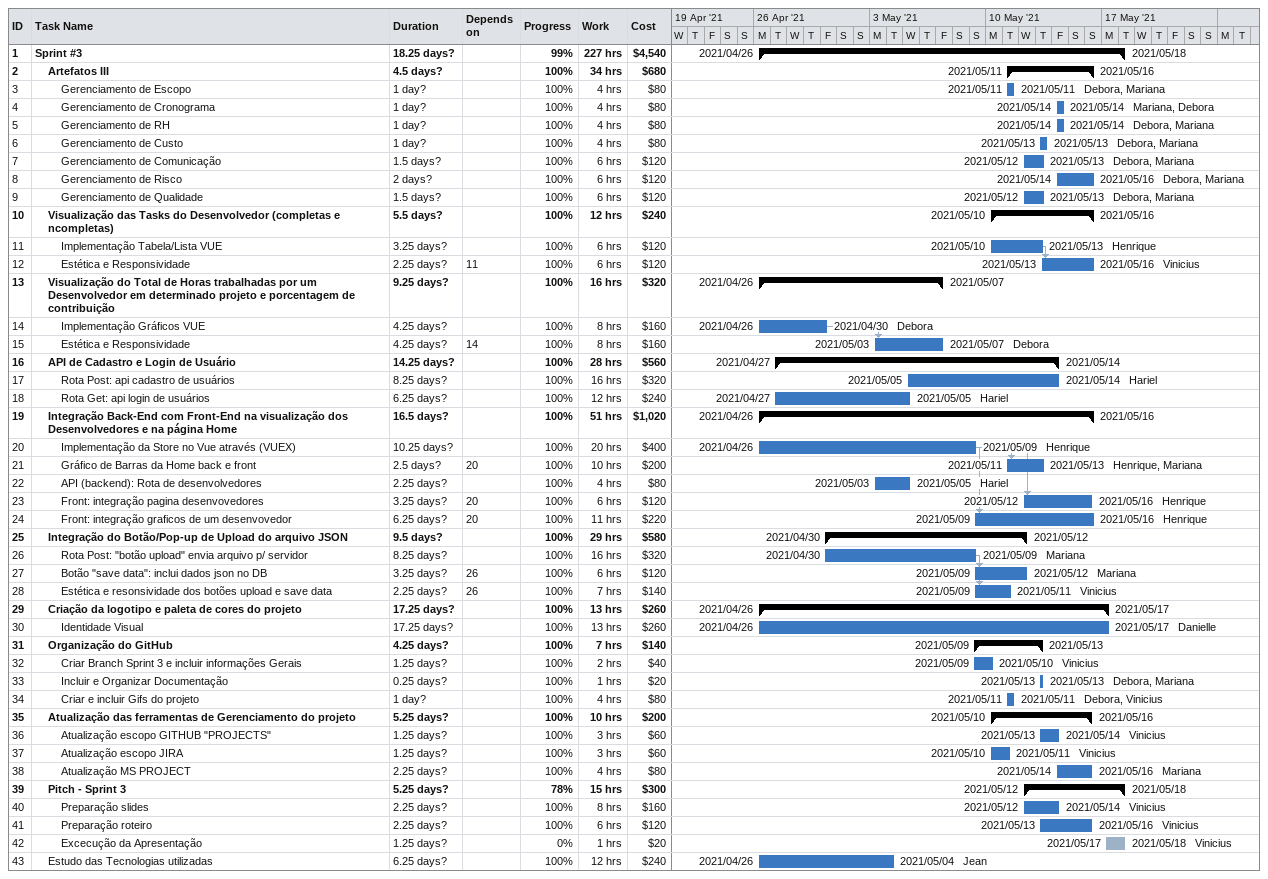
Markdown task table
| ID | Level | Task | Duration | Start | Finish | Predecessors | Resources | % complete | Work (h) | Cost ($) |
|---|---|---|---|---|---|---|---|---|---|---|
| 1 | 1 | **Sprint #3** | 18.25d? | 2021-04-26 | 2021-05-18 |  |  | 99 | 227 | 4540 |
| 2 | 2 | **Artefatos III** | 4.5d? | 2021-05-11 | 2021-05-16 |  |  | 100 | 34 | 680 |
| 3 | 3 | Gerenciamento de Escopo | 1d? | 2021-05-11 | 2021-05-11 |  | Debora, Mariana | 100 | 4 | 80 |
| 4 | 3 | Gerenciamento de Cronograma | 1d? | 2021-05-14 | 2021-05-14 |  | Mariana, Debora | 100 | 4 | 80 |
| 5 | 3 | Gerenciamento de RH | 1d? | 2021-05-14 | 2021-05-14 |  | Debora, Mariana | 100 | 4 | 80 |
| 6 | 3 | Gerenciamento de Custo | 1d? | 2021-05-13 | 2021-05-13 |  | Debora, Mariana | 100 | 4 | 80 |
| 7 | 3 | Gerenciamento de Comunicação | 1.5d? | 2021-05-12 | 2021-05-13 |  | Debora, Mariana | 100 | 6 | 120 |
| 8 | 3 | Gerenciamento de Risco | 2d? | 2021-05-14 | 2021-05-16 |  | Debora, Mariana | 100 | 6 | 120 |
| 9 | 3 | Gerenciamento de Qualidade | 1.5d? | 2021-05-12 | 2021-05-13 |  | Debora, Mariana | 100 | 6 | 120 |
| 10 | 2 | **Visualização das Tasks do Desenvolvedor (completas e ncompletas)** | 5.5d? | 2021-05-10 | 2021-05-16 |  |  | 100 | 12 | 240 |
| 11 | 3 | Implementação Tabela/Lista VUE | 3.25d? | 2021-05-10 | 2021-05-13 |  | Henrique | 100 | 6 | 120 |
| 12 | 3 | Estética e Responsividade | 2.25d? | 2021-05-13 | 2021-05-16 | 11 | Vinicius | 100 | 6 | 120 |
| 13 | 2 | **Visualização do Total de Horas trabalhadas por um Desenvolvedor em determinado projeto e porcentagem de contribuição** | 9.25d? | 2021-04-26 | 2021-05-07 |  |  | 100 | 16 | 320 |
| 14 | 3 | Implementação Gráficos VUE | 4.25d? | 2021-04-26 | 2021-04-30 |  | Debora | 100 | 8 | 160 |
| 15 | 3 | Estética e Responsividade | 4.25d? | 2021-05-03 | 2021-05-07 | 14 | Debora | 100 | 8 | 160 |
| 16 | 2 | **API de Cadastro e Login de Usuário** | 14.25d? | 2021-04-27 | 2021-05-14 |  |  | 100 | 28 | 560 |
| 17 | 3 | Rota Post: api cadastro de usuários | 8.25d? | 2021-05-05 | 2021-05-14 |  | Hariel | 100 | 16 | 320 |
| 18 | 3 | Rota Get: api login de usuários | 6.25d? | 2021-04-27 | 2021-05-05 |  | Hariel | 100 | 12 | 240 |
| 19 | 2 | **Integração Back-End com Front-End na visualização dos Desenvolvedores e na página Home** | 16.5d? | 2021-04-26 | 2021-05-16 |  |  | 100 | 51 | 1020 |
| 20 | 3 | Implementação da Store no Vue através (VUEX) | 10.25d? | 2021-04-26 | 2021-05-09 |  | Henrique | 100 | 20 | 400 |
| 21 | 3 | Gráfico de Barras da Home back e front | 2.5d? | 2021-05-11 | 2021-05-13 | 20 | Henrique, Mariana | 100 | 10 | 200 |
| 22 | 3 | API (backend): Rota de desenvolvedores | 2.25d? | 2021-05-03 | 2021-05-05 |  | Hariel | 100 | 4 | 80 |
| 23 | 3 | Front: integração pagina desenvovedores | 3.25d? | 2021-05-12 | 2021-05-16 | 20 | Henrique | 100 | 6 | 120 |
| 24 | 3 | Front: integração graficos de um desenvovedor | 6.25d? | 2021-05-09 | 2021-05-16 | 20 | Henrique | 100 | 11 | 220 |
| 25 | 2 | **Integração do Botão/Pop-up de Upload do arquivo JSON** | 9.5d? | 2021-04-30 | 2021-05-12 |  |  | 100 | 29 | 580 |
| 26 | 3 | Rota Post: "botão upload" envia arquivo p/ servidor | 8.25d? | 2021-04-30 | 2021-05-09 |  | Mariana | 100 | 16 | 320 |
| 27 | 3 | Botão "save data": inclui dados json no DB | 3.25d? | 2021-05-09 | 2021-05-12 | 26 | Mariana | 100 | 6 | 120 |
| 28 | 3 | Estética e resonsividade dos botões upload e save data | 2.25d? | 2021-05-09 | 2021-05-11 | 26 | Vinicius | 100 | 7 | 140 |
| 29 | 2 | **Criação da logotipo e paleta de cores do projeto** | 17.25d? | 2021-04-26 | 2021-05-17 |  |  | 100 | 13 | 260 |
| 30 | 3 | Identidade Visual | 17.25d? | 2021-04-26 | 2021-05-17 |  | Danielle | 100 | 13 | 260 |
| 31 | 2 | **Organização do GitHub** | 4.25d? | 2021-05-09 | 2021-05-13 |  |  | 100 | 7 | 140 |
| 32 | 3 | Criar Branch Sprint 3 e incluir informações Gerais | 1.25d? | 2021-05-09 | 2021-05-10 |  | Vinicius | 100 | 2 | 40 |
| 33 | 3 | Incluir e Organizar Documentação | 0.25d? | 2021-05-13 | 2021-05-13 |  | Debora, Mariana | 100 | 1 | 20 |
| 34 | 3 | Criar e incluir Gifs do projeto | 1d? | 2021-05-11 | 2021-05-11 |  | Debora, Vinicius | 100 | 4 | 80 |
| 35 | 2 | **Atualização das ferramentas de Gerenciamento do projeto** | 5.25d? | 2021-05-10 | 2021-05-16 |  |  | 100 | 10 | 200 |
| 36 | 3 | Atualização escopo GITHUB "PROJECTS" | 1.25d? | 2021-05-13 | 2021-05-14 |  | Vinicius | 100 | 3 | 60 |
| 37 | 3 | Atualização escopo JIRA | 1.25d? | 2021-05-10 | 2021-05-11 |  | Vinicius | 100 | 3 | 60 |
| 38 | 3 | Atualização MS PROJECT | 2.25d? | 2021-05-14 | 2021-05-16 |  | Mariana | 100 | 4 | 80 |
| 39 | 2 | **Pitch - Sprint 3** | 5.25d? | 2021-05-12 | 2021-05-18 |  |  | 78 | 15 | 300 |
| 40 | 3 | Preparação slides | 2.25d? | 2021-05-12 | 2021-05-14 |  | Vinicius | 100 | 8 | 160 |
| 41 | 3 | Preparação roteiro | 2.25d? | 2021-05-13 | 2021-05-16 |  | Vinicius | 100 | 6 | 120 |
| 42 | 3 | Excecução da Apresentação | 1.25d? | 2021-05-17 | 2021-05-18 |  | Vinicius | 0 | 1 | 20 |
| 43 | 2 | Estudo das Tecnologias utilizadas | 6.25d? | 2021-04-26 | 2021-05-04 |  | Jean | 100 | 12 | 240 |
